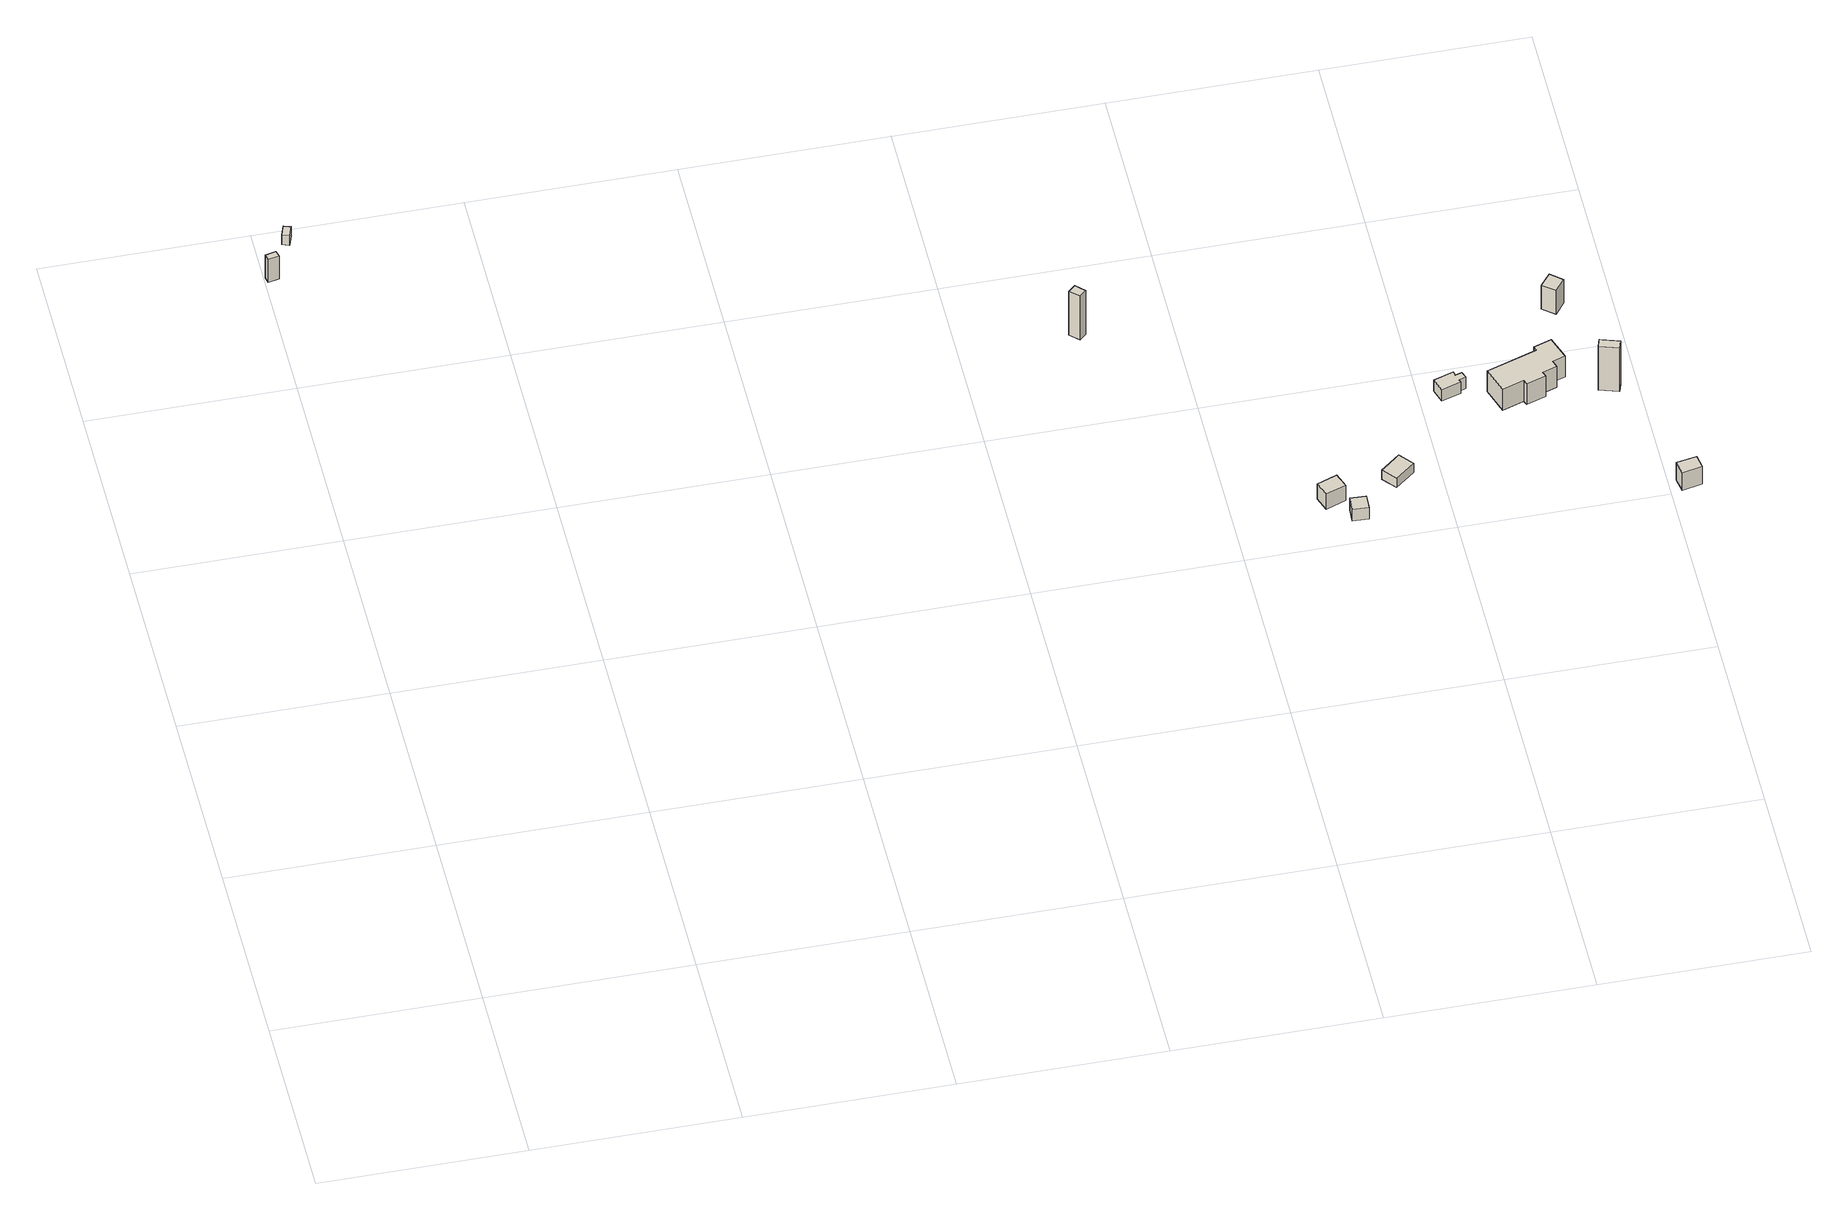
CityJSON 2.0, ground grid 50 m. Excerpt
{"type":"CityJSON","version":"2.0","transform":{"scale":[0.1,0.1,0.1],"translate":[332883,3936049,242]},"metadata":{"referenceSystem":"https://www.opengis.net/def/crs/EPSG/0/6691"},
"CityObjects":{
"building1":{"type":"Building","attributes":{"measuredHeight":7.6,"BuildingIDAttribute.prefecture":"14","BuildingIDAttribute.city":"14151","BuildingDetailAttribute.surveyYear":2015,"BuildingRiverFloodingRiskAttribute.description":"3","BuildingRiverFloodingRiskAttribute.rankOrg":"2","BuildingRiverFloodingRiskAttribute.depth":1.42,"BuildingRiverFloodingRiskAttribute.adminType":"2","BuildingRiverFloodingRiskAttribute.scale":"2"},"geometry":[{"type":"Solid","lod":"1","boundaries":[[[[0,1,2,3]],[[2,4,5,3]],[[1,6,4,2]],[[0,7,6,1]],[[3,5,7,0]],[[4,6,7,5]]]]}]},
"building2":{"type":"Building","attributes":{"measuredHeight":3.7,"BuildingIDAttribute.prefecture":"14","BuildingIDAttribute.city":"14151","BuildingDetailAttribute.surveyYear":2015},"geometry":[{"type":"Solid","lod":"1","boundaries":[[[[8,9,10,11]],[[10,12,13,11]],[[9,14,12,10]],[[8,15,14,9]],[[11,13,15,8]],[[12,14,15,13]]]]}]},
"building3":{"type":"Building","attributes":{"measuredHeight":16.3,"BuildingIDAttribute.prefecture":"14","BuildingIDAttribute.city":"14151","BuildingDetailAttribute.surveyYear":2015},"geometry":[{"type":"Solid","lod":"1","boundaries":[[[[16,17,18,19]],[[18,20,21,19]],[[17,22,20,18]],[[16,23,22,17]],[[19,21,23,16]],[[20,22,23,21]]]]}]},
"building4":{"type":"Building","attributes":{"measuredHeight":5.3,"BuildingIDAttribute.prefecture":"14","BuildingIDAttribute.city":"14151","BuildingDetailAttribute.surveyYear":2015},"geometry":[{"type":"Solid","lod":"1","boundaries":[[[[24,25,26,27]],[[26,28,29,27]],[[25,30,28,26]],[[24,31,30,25]],[[27,29,31,24]],[[28,30,31,29]]]]}]},
"building5":{"type":"Building","attributes":{"measuredHeight":4.3,"BuildingIDAttribute.prefecture":"14","BuildingIDAttribute.city":"14151","BuildingDetailAttribute.surveyYear":2015},"geometry":[{"type":"Solid","lod":"1","boundaries":[[[[32,33,34,35]],[[34,36,37,35]],[[33,38,36,34]],[[32,39,38,33]],[[35,37,39,32]],[[36,38,39,37]]]]}]},
"building6":{"type":"Building","attributes":{"BuildingIDAttribute.prefecture":"14","BuildingIDAttribute.city":"14151","BuildingDetailAttribute.surveyYear":2015},"geometry":[{"type":"Solid","lod":"1","boundaries":[[[[40,41,42,43]],[[42,44,45,43]],[[41,46,44,42]],[[40,47,46,41]],[[43,45,47,40]],[[44,46,47,45]]]]}]},
"building7":{"type":"Building","attributes":{"measuredHeight":4.5,"BuildingIDAttribute.prefecture":"14","BuildingIDAttribute.city":"14151","BuildingDetailAttribute.surveyYear":2015},"geometry":[{"type":"Solid","lod":"1","boundaries":[[[[48,49,50,51,52,53,54,55]],[[54,56,57,55]],[[53,58,56,54]],[[52,59,58,53]],[[51,60,59,52]],[[50,61,60,51]],[[49,62,61,50]],[[48,63,62,49]],[[55,57,63,48]],[[56,58,59,60,61,62,63,57]]]]}]},
"building8":{"type":"Building","attributes":{"usage":"411","measuredHeight":9.1,"storeysAboveGround":2,"BuildingIDAttribute.prefecture":"14","BuildingIDAttribute.city":"14151","BuildingDetailAttribute.totalFloorArea":167.5,"BuildingDetailAttribute.buildingFootprintArea":83.75,"BuildingDetailAttribute.buildingStructureType":"601","BuildingDetailAttribute.buildingStructureOrgType":"1","BuildingDetailAttribute.orgUsage":"10","BuildingDetailAttribute.surveyYear":2015},"geometry":[{"type":"Solid","lod":"1","boundaries":[[[[64,65,66,67,68,69,70,71,72,73,74,75]],[[74,76,77,75]],[[73,78,76,74]],[[72,79,78,73]],[[71,80,79,72]],[[70,81,80,71]],[[69,82,81,70]],[[68,83,82,69]],[[67,84,83,68]],[[66,85,84,67]],[[65,86,85,66]],[[64,87,86,65]],[[75,77,87,64]],[[76,78,79,80,81,82,83,84,85,86,87,77]]]]}]},
"building9":{"type":"Building","attributes":{"usage":"411","measuredHeight":6,"storeysAboveGround":1,"BuildingIDAttribute.prefecture":"14","BuildingIDAttribute.city":"14151","BuildingDetailAttribute.totalFloorArea":35.77,"BuildingDetailAttribute.buildingFootprintArea":35.77,"BuildingDetailAttribute.buildingStructureType":"601","BuildingDetailAttribute.buildingStructureOrgType":"1","BuildingDetailAttribute.orgUsage":"10","BuildingDetailAttribute.surveyYear":2015},"geometry":[{"type":"Solid","lod":"1","boundaries":[[[[88,89,90,91]],[[90,92,93,91]],[[89,94,92,90]],[[88,95,94,89]],[[91,93,95,88]],[[92,94,95,93]]]]}]},
"building10":{"type":"Building","attributes":{"measuredHeight":23.7,"BuildingIDAttribute.prefecture":"14","BuildingIDAttribute.city":"14151","BuildingDetailAttribute.surveyYear":2015},"geometry":[{"type":"Solid","lod":"1","boundaries":[[[[96,97,98,99]],[[98,100,101,99]],[[97,102,100,98]],[[96,103,102,97]],[[99,101,103,96]],[[100,102,103,101]]]]}]},
"building11":{"type":"Building","attributes":{"measuredHeight":11.8,"BuildingIDAttribute.prefecture":"14","BuildingIDAttribute.city":"14151","BuildingDetailAttribute.surveyYear":2015},"geometry":[{"type":"Solid","lod":"1","boundaries":[[[[104,105,106,107]],[[106,108,109,107]],[[105,110,108,106]],[[104,111,110,105]],[[107,109,111,104]],[[108,110,111,109]]]]}]}
},
"vertices":[
[8,2345,8],[4,2361,8],[30,2368,8],[35,2351,8],[30,2368,82],[35,2351,82],[4,2361,82],[8,2345,82],
[65,2450,43],[83,2444,43],[74,2417,43],[56,2423,43],[74,2417,75],[56,2423,75],[83,2444,75],[65,2450,75],
[1609,1094,735],[1627,1109,735],[1648,1088,735],[1632,1073,735],[1648,1088,878],[1632,1073,878],[1627,1109,878],[1609,1094,878],
[2012,271,932],[2061,289,932],[2075,252,932],[2025,234,932],[2075,252,982],[2025,234,982],[2061,289,982],[2012,271,982],
[2068,181,975],[2107,179,975],[2105,142,975],[2066,144,975],[2105,142,1013],[2066,144,1013],[2107,179,1013],[2068,181,1013],
[2214,323,951],[2242,289,951],[2193,250,951],[2166,283,951],[2193,250,981],[2166,283,981],[2242,289,981],[2214,323,981],
[2395,570,930],[2398,559,930],[2414,564,930],[2420,547,930],[2403,541,930],[2405,534,930],[2357,519,930],[2346,554,930],[2357,519,967],[2346,554,967],[2405,534,967],[2403,541,967],[2420,547,967],[2414,564,967],[2398,559,967],[2395,570,967],
[2648,529,936],[2617,519,936],[2622,501,936],[2587,489,936],[2591,477,936],[2543,461,936],[2539,473,936],[2486,455,936],[2464,521,936],[2588,562,936],[2584,573,936],[2628,588,936],[2584,573,1004],[2628,588,1004],[2588,562,1004],[2464,521,1004],[2486,455,1004],[2539,473,1004],[2543,461,1004],[2591,477,1004],[2587,489,1004],[2622,501,1004],[2617,519,1004],[2648,529,1004],
[2808,2,1056],[2801,38,1056],[2851,47,1056],[2857,12,1056],[2851,47,1113],[2857,12,1113],[2801,38,1113],[2808,2,1113],
[2726,522,907],[2773,507,907],[2766,485,907],[2719,500,907],[2766,485,1049],[2719,500,1049],[2773,507,1049],[2726,522,1049],
[2649,792,896],[2675,824,896],[2704,799,896],[2679,768,896],[2704,799,973],[2679,768,973],[2675,824,973],[2649,792,973]
]}
